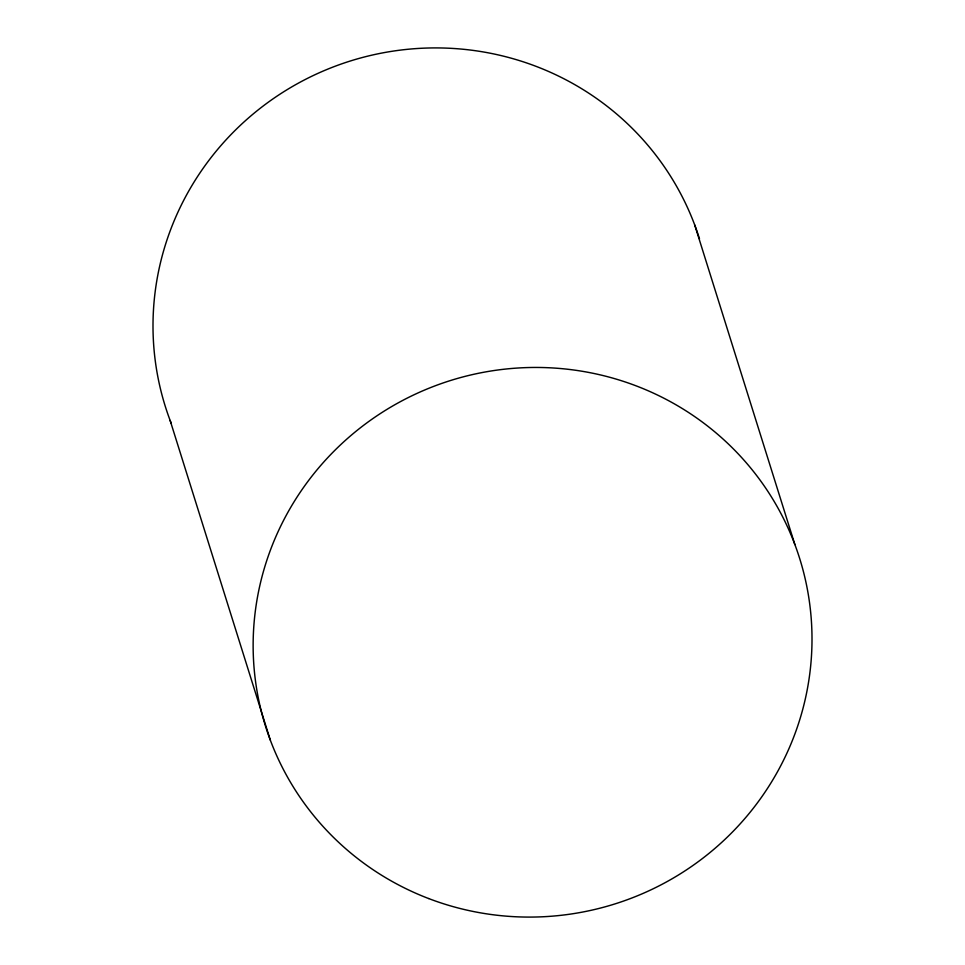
<?xml version="1.0" encoding="UTF-8"?>
<svg xmlns="http://www.w3.org/2000/svg" width="965" height="965" viewBox="0 0 965 965"><rect width="100%" height="100%" fill="white"/><g stroke="black" fill="none" stroke-linecap="round" stroke-linejoin="round"><path stroke-width="1.45" d="M694.728 224.99L794.858 544.525M170.142 420.475L270.272 740.01M171.179 423.213A279.934 274.313 -17.4 0 1 341.719 63.847A279.934 274.313 -17.4 0 1 699.504 238.874M428.665 898.548A279.934 274.313 -17.4 0 0 809.165 600.061A279.934 274.313 -17.4 0 0 359.873 428.195A279.934 274.313 -17.4 0 0 428.665 898.548"/></g></svg>
